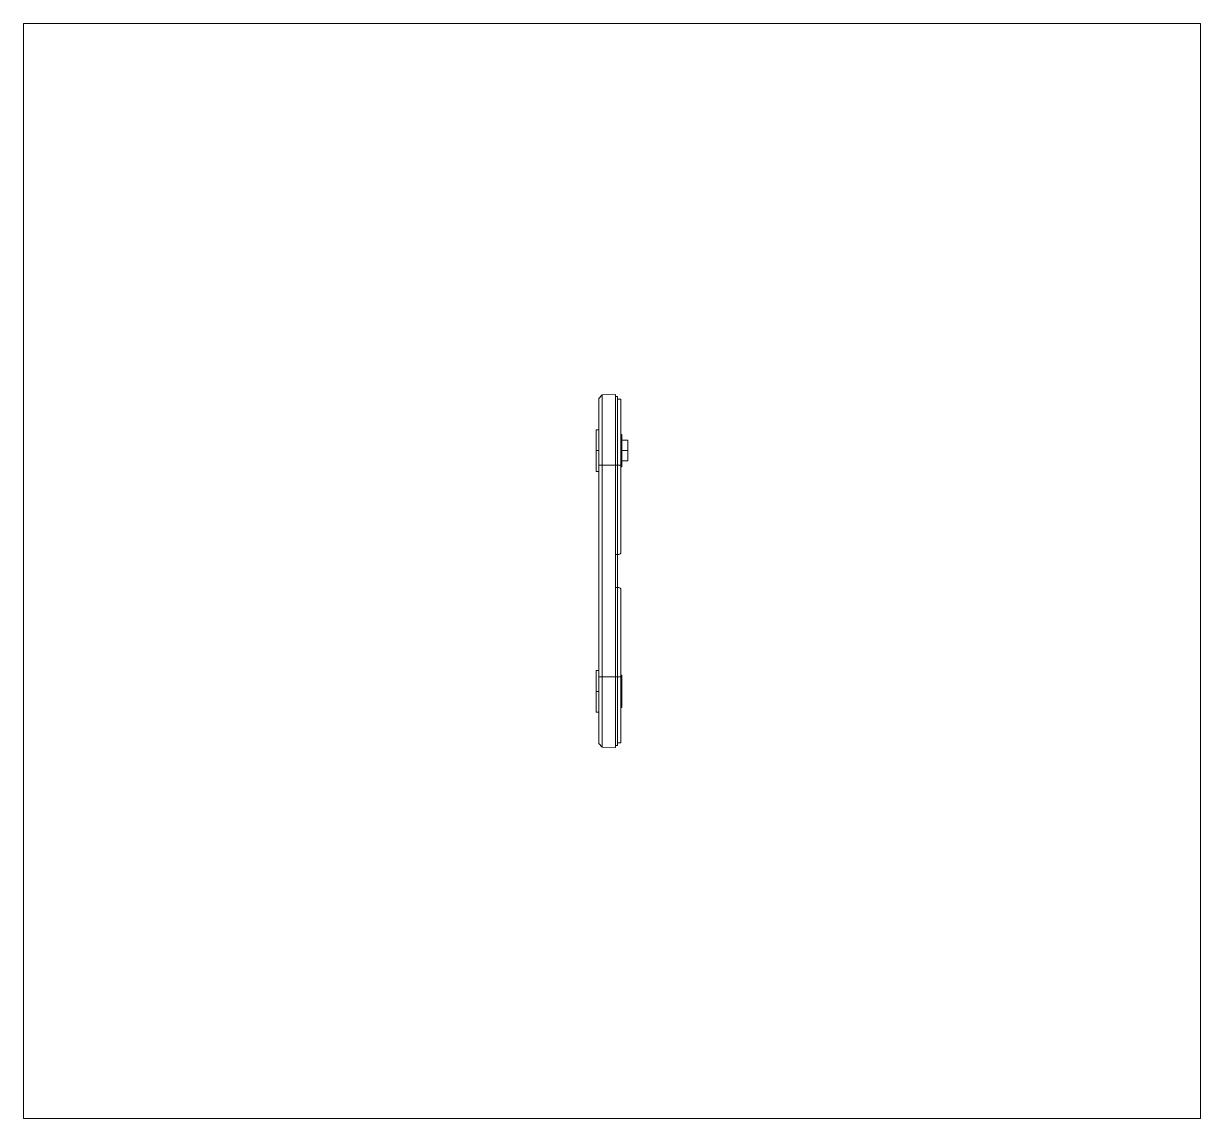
# Model space of a CAD drawing. Header units: millimetres. Extents: x -1304 to 1304, y -904 to 904.
# Drawn here: x -1304.1 to -1020.6, y 371.2 to 634.8 of the extents above; entities that cross this region are included whole.
import ezdxf

# ---------------------------------------------------------------- set-up
doc = ezdxf.new("R2010")
doc.units = ezdxf.units.MM
doc.header["$MEASUREMENT"] = 0
doc.layers.add('layer 1', color=7, linetype='Continuous')

msp = doc.modelspace()

# ---------------------------------------------------------------- linework, layer by layer
at = {"layer": 'layer 1', "color": 8, "lineweight": 18}
for points in [[(-1304.1135, 371.1818), (-1304.1135, 371.1818), (-1304.1135, 634.8485), (-1304.1135, 634.8485)], [(-1020.6135, 634.8485), (-1020.6135, 634.8485), (-1304.1135, 634.8485), (-1304.1135, 634.8485)], [(-1020.6135, 634.8485), (-1020.6135, 634.8485), (-1020.6135, 371.1818), (-1020.6135, 371.1818)], [(-1304.1135, 371.1818), (-1304.1135, 371.1818), (-1020.6135, 371.1818), (-1020.6135, 371.1818)]]:
    msp.add_open_spline(points, degree=3, dxfattribs=at)
at = {"layer": 'layer 1', "color": 155, "lineweight": 18}
for points in [[(-1165.5135, 544.5755), (-1165.5135, 544.5755), (-1164.7139, 545.4034), (-1164.7139, 545.4034)], [(-1165.5135, 528.5152), (-1165.5135, 528.5152), (-1165.5135, 544.5755), (-1165.5135, 544.5755)], [(-1161.5135, 545.5152), (-1161.5135, 545.5152), (-1164.7139, 545.4034), (-1164.7139, 545.4034)], [(-1164.7139, 528.5152), (-1164.7139, 528.5152), (-1164.7139, 545.4034), (-1164.7139, 545.4034)], [(-1161.5135, 545.5152), (-1161.5135, 545.5152), (-1161.5135, 528.5152), (-1161.5135, 528.5152)], [(-1161.5135, 545.0152), (-1161.5135, 545.0152), (-1161.0135, 545.0152), (-1161.0135, 545.0152)], [(-1161.0135, 545.0152), (-1161.0135, 545.0152), (-1161.0135, 528.5152), (-1161.0135, 528.5152)], [(-1161.0135, 544.3837), (-1161.0135, 544.3837), (-1160.7135, 544.3837), (-1160.7135, 544.3837)], [(-1160.2135, 544.3442), (-1160.2135, 544.3442), (-1160.2135, 528.5152), (-1160.2135, 528.5152)], [(-1166.2135, 532.0152), (-1166.2135, 532.0152), (-1166.2135, 537.0152), (-1166.2135, 537.0152)], [(-1165.5135, 537.0152), (-1165.5135, 537.0152), (-1166.2135, 537.0152), (-1166.2135, 537.0152)], [(-1160.0135, 535.9152), (-1160.0135, 535.9152), (-1160.2135, 535.9152), (-1160.2135, 535.9152)], [(-1160.0135, 532.0152), (-1160.0135, 532.0152), (-1160.0135, 535.9152), (-1160.0135, 535.9152)], [(-1158.5135, 534.5152), (-1158.5135, 534.5152), (-1160.0135, 534.5152), (-1160.0135, 534.5152)], [(-1158.5135, 532.0152), (-1158.5135, 532.0152), (-1158.5135, 534.5152), (-1158.5135, 534.5152)], [(-1166.2135, 532.0152), (-1166.2135, 532.0152), (-1166.2135, 527.0152), (-1166.2135, 527.0152)], [(-1160.0135, 532.0152), (-1160.0135, 532.0152), (-1160.0135, 528.1152), (-1160.0135, 528.1152)], [(-1158.5135, 532.0152), (-1158.5135, 532.0152), (-1158.5135, 529.5152), (-1158.5135, 529.5152)], [(-1165.5135, 477.5152), (-1165.5135, 477.5152), (-1165.5135, 528.5152), (-1165.5135, 528.5152)], [(-1164.7139, 477.5152), (-1164.7139, 477.5152), (-1164.7139, 528.5152), (-1164.7139, 528.5152)], [(-1161.5135, 528.5152), (-1161.5135, 528.5152), (-1161.5135, 477.5152), (-1161.5135, 477.5152)], [(-1161.0135, 507.0152), (-1161.0135, 507.0152), (-1161.0135, 528.5152), (-1161.0135, 528.5152)], [(-1160.2135, 528.5152), (-1160.2135, 528.5152), (-1160.2135, 507.5152), (-1160.2135, 507.5152)], [(-1160.2135, 528.1152), (-1160.2135, 528.1152), (-1160.0135, 528.1152), (-1160.0135, 528.1152)], [(-1160.0135, 529.5152), (-1160.0135, 529.5152), (-1158.5135, 529.5152), (-1158.5135, 529.5152)], [(-1166.2135, 527.0152), (-1166.2135, 527.0152), (-1165.5135, 527.0152), (-1165.5135, 527.0152)], [(-1161.5135, 507.0152), (-1161.5135, 507.0152), (-1161.0135, 507.0152), (-1161.0135, 507.0152)], [(-1161.0135, 499.0152), (-1161.0135, 499.0152), (-1161.0135, 507.0152), (-1161.0135, 507.0152)], [(-1161.0135, 507.0152), (-1161.0135, 507.0152), (-1160.7135, 507.0152), (-1160.7135, 507.0152)], [(-1161.5135, 499.0152), (-1161.5135, 499.0152), (-1161.0135, 499.0152), (-1161.0135, 499.0152)], [(-1161.0135, 499.0152), (-1161.0135, 499.0152), (-1160.7135, 499.0152), (-1160.7135, 499.0152)], [(-1161.0135, 477.5152), (-1161.0135, 477.5152), (-1161.0135, 499.0152), (-1161.0135, 499.0152)], [(-1160.2135, 498.5152), (-1160.2135, 498.5152), (-1160.2135, 477.5152), (-1160.2135, 477.5152)], [(-1166.2135, 474.0152), (-1166.2135, 474.0152), (-1166.2135, 479.0152), (-1166.2135, 479.0152)], [(-1165.5135, 479.0152), (-1165.5135, 479.0152), (-1166.2135, 479.0152), (-1166.2135, 479.0152)], [(-1165.5135, 461.4548), (-1165.5135, 461.4548), (-1165.5135, 477.5152), (-1165.5135, 477.5152)], [(-1164.7139, 460.6269), (-1164.7139, 460.6269), (-1164.7139, 477.5152), (-1164.7139, 477.5152)], [(-1161.5135, 477.5152), (-1161.5135, 477.5152), (-1161.5135, 460.5152), (-1161.5135, 460.5152)], [(-1161.0135, 477.5152), (-1161.0135, 477.5152), (-1161.0135, 461.0152), (-1161.0135, 461.0152)], [(-1160.0135, 477.9152), (-1160.0135, 477.9152), (-1160.2135, 477.9152), (-1160.2135, 477.9152)], [(-1160.2135, 477.5152), (-1160.2135, 477.5152), (-1160.2135, 461.6861), (-1160.2135, 461.6861)], [(-1160.0135, 474.0152), (-1160.0135, 474.0152), (-1160.0135, 477.9152), (-1160.0135, 477.9152)], [(-1166.2135, 474.0152), (-1166.2135, 474.0152), (-1166.2135, 469.0152), (-1166.2135, 469.0152)], [(-1160.0135, 474.0152), (-1160.0135, 474.0152), (-1160.0135, 470.1152), (-1160.0135, 470.1152)], [(-1166.2135, 469.0152), (-1166.2135, 469.0152), (-1165.5135, 469.0152), (-1165.5135, 469.0152)], [(-1160.2135, 470.1152), (-1160.2135, 470.1152), (-1160.0135, 470.1152), (-1160.0135, 470.1152)], [(-1165.5135, 461.4548), (-1165.5135, 461.4548), (-1164.7139, 460.6269), (-1164.7139, 460.6269)], [(-1161.5135, 460.5152), (-1161.5135, 460.5152), (-1164.7139, 460.6269), (-1164.7139, 460.6269)], [(-1161.5135, 461.0152), (-1161.5135, 461.0152), (-1161.0135, 461.0152), (-1161.0135, 461.0152)], [(-1161.0135, 461.6466), (-1161.0135, 461.6466), (-1160.7135, 461.6466), (-1160.7135, 461.6466)]]:
    msp.add_open_spline(points, degree=3, dxfattribs=at)
for points, knots in [([(-1160.2135, 544.3442), (-1160.2135, 544.3467), (-1160.2155, 544.3491), (-1160.2196, 544.3514), (-1160.2237, 544.3538), (-1160.2298, 544.356), (-1160.238, 544.3581), (-1160.2461, 544.3603), (-1160.2562, 544.3623), (-1160.268, 544.3641), (-1160.2798, 544.366), (-1160.2934, 544.3677), (-1160.3088, 544.3693), (-1160.3242, 544.3709), (-1160.3414, 544.3724), (-1160.3601, 544.3738), (-1160.3788, 544.3751), (-1160.399, 544.3763), (-1160.4202, 544.3774), (-1160.4414, 544.3785), (-1160.4636, 544.3794), (-1160.4868, 544.3802), (-1160.51, 544.3809), (-1160.5342, 544.3816), (-1160.5592, 544.3821), (-1160.5841, 544.3826), (-1160.6098, 544.383), (-1160.6356, 544.3833), (-1160.6614, 544.3836), (-1160.6873, 544.3837), (-1160.7135, 544.3837)], [0, 0, 0, 0, 0.1, 0.1, 0.1, 0.2, 0.2, 0.2, 0.3, 0.3, 0.3, 0.4, 0.4, 0.4, 0.5, 0.5, 0.5, 0.6, 0.6, 0.6, 0.7, 0.7, 0.7, 0.8, 0.8, 0.8, 0.9, 0.9, 0.9, 1, 1, 1, 1]), ([(-1160.7135, 507.0152), (-1160.5808, 507.0152), (-1160.4537, 507.0678), (-1160.3599, 507.1616), (-1160.2661, 507.2554), (-1160.2135, 507.3825), (-1160.2135, 507.5152)], [0, 0, 0, 0, 0.5, 0.5, 0.5, 1, 1, 1, 1]), ([(-1160.2135, 498.5152), (-1160.2135, 498.6478), (-1160.2661, 498.7749), (-1160.3599, 498.8687), (-1160.4537, 498.9625), (-1160.5808, 499.0152), (-1160.7135, 499.0152)], [0, 0, 0, 0, 0.5, 0.5, 0.5, 1, 1, 1, 1]), ([(-1160.7135, 461.6466), (-1160.6873, 461.6466), (-1160.6614, 461.6468), (-1160.6356, 461.647), (-1160.6098, 461.6473), (-1160.5841, 461.6477), (-1160.5592, 461.6482), (-1160.5342, 461.6487), (-1160.51, 461.6494), (-1160.4868, 461.6502), (-1160.4636, 461.6509), (-1160.4414, 461.6518), (-1160.4202, 461.6529), (-1160.399, 461.654), (-1160.3788, 461.6552), (-1160.3601, 461.6565), (-1160.3414, 461.6579), (-1160.3242, 461.6594), (-1160.3088, 461.661), (-1160.2934, 461.6626), (-1160.2798, 461.6643), (-1160.268, 461.6662), (-1160.2562, 461.6681), (-1160.2461, 461.6701), (-1160.238, 461.6722), (-1160.2298, 461.6743), (-1160.2237, 461.6765), (-1160.2196, 461.6789), (-1160.2155, 461.6812), (-1160.2135, 461.6836), (-1160.2135, 461.6861)], [0, 0, 0, 0, 0.1, 0.1, 0.1, 0.2, 0.2, 0.2, 0.3, 0.3, 0.3, 0.4, 0.4, 0.4, 0.5, 0.5, 0.5, 0.6, 0.6, 0.6, 0.7, 0.7, 0.7, 0.8, 0.8, 0.8, 0.9, 0.9, 0.9, 1, 1, 1, 1])]:
    msp.add_open_spline(points, degree=3, knots=knots, dxfattribs=at)
at = {"layer": 'layer 1', "color": 155, "lineweight": 13}
for points in [[(-1166.2135, 532.0152), (-1166.2135, 532.0152), (-1165.5135, 532.0152), (-1165.5135, 532.0152)], [(-1160.0135, 532.0152), (-1160.0135, 532.0152), (-1160.2135, 532.0152), (-1160.2135, 532.0152)], [(-1158.5135, 532.0152), (-1158.5135, 532.0152), (-1160.0135, 532.0152), (-1160.0135, 532.0152)], [(-1165.5135, 528.5152), (-1165.5135, 528.5152), (-1164.7139, 528.5152), (-1164.7139, 528.5152)], [(-1161.5135, 528.5152), (-1161.5135, 528.5152), (-1164.7139, 528.5152), (-1164.7139, 528.5152)], [(-1161.5135, 528.5152), (-1161.5135, 528.5152), (-1161.0135, 528.5152), (-1161.0135, 528.5152)], [(-1161.0135, 528.5152), (-1161.0135, 528.5152), (-1160.2135, 528.5152), (-1160.2135, 528.5152)], [(-1165.5135, 477.5152), (-1165.5135, 477.5152), (-1164.7139, 477.5152), (-1164.7139, 477.5152)], [(-1161.5135, 477.5152), (-1161.5135, 477.5152), (-1164.7139, 477.5152), (-1164.7139, 477.5152)], [(-1161.5135, 477.5152), (-1161.5135, 477.5152), (-1161.0135, 477.5152), (-1161.0135, 477.5152)], [(-1161.0135, 477.5152), (-1161.0135, 477.5152), (-1160.2135, 477.5152), (-1160.2135, 477.5152)], [(-1166.2135, 474.0152), (-1166.2135, 474.0152), (-1165.5135, 474.0152), (-1165.5135, 474.0152)], [(-1160.0135, 474.0152), (-1160.0135, 474.0152), (-1160.2135, 474.0152), (-1160.2135, 474.0152)]]:
    msp.add_open_spline(points, degree=3, dxfattribs=at)

doc.saveas('drawing.dxf')
